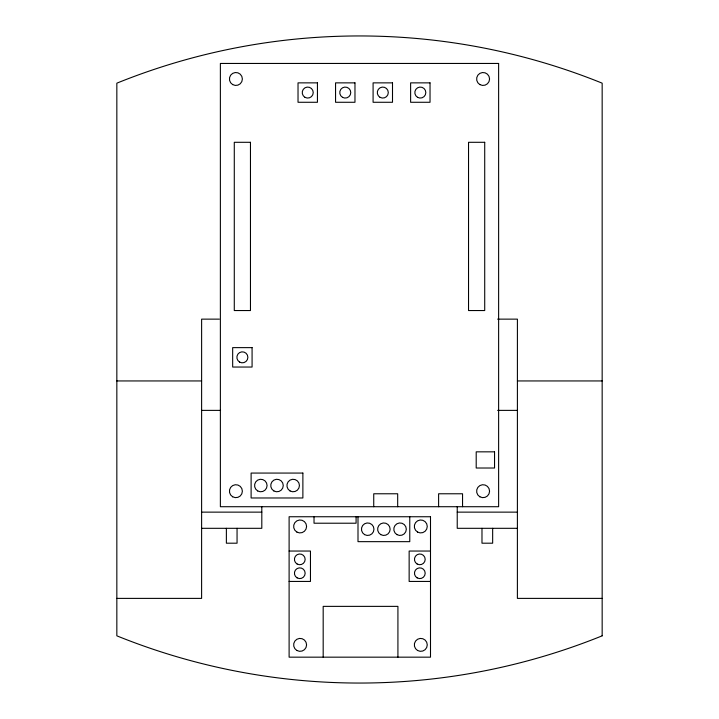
<?xml version="1.0" encoding="UTF-8"?>
<svg xmlns="http://www.w3.org/2000/svg" width="719" height="719" viewBox="0 0 719 719"><rect width="100%" height="100%" fill="white"/><g stroke="black" fill="none" stroke-linecap="round" stroke-linejoin="round"><path stroke-width="1.08" d="M219.331 319.137L201.626 319.137L201.608 598.388L116.838 598.388M497.611 319.137L517.41 319.137L517.392 598.388L602.163 598.388M116.838 380.944L201.608 380.944M517.392 380.944L602.163 380.944M201.626 410.378L220.571 410.378M497.611 410.378L517.41 410.378M201.626 512.135L261.806 512.135M457.23 512.135L517.41 512.135M201.626 528.312L261.806 528.312L261.806 506.544M517.41 528.312L457.23 528.312L457.23 506.544M289.11 551.042L310.464 551.042L310.464 581.437L289.11 581.437M430.501 551.042L409.147 551.042L409.147 581.437L430.501 581.437M492.659 528.312L492.659 543.196L481.982 543.196L481.982 528.312M462.551 506.715L462.551 493.773L438.608 493.773L438.608 506.715M409.767 516.745L409.767 541.659L357.999 541.659L357.999 516.745M397.922 657.166L397.922 606.369L323.182 606.369L323.182 657.166M397.679 506.715L397.679 493.773L373.736 493.773L373.736 506.715M356.085 516.745L356.085 523.216L314.023 523.216L314.023 516.745M237.054 528.312L237.054 543.196L226.377 543.196L226.377 528.312M498.626 63.452L220.374 63.452L220.374 506.715L498.626 506.715L498.626 63.452M317.439 82.865L298.026 82.865L298.026 102.278L317.439 102.278L317.439 82.865M354.97 82.865L335.557 82.865L335.557 102.278L354.97 102.278L354.97 82.865M392.502 82.865L373.089 82.865L373.089 102.278L392.502 102.278L392.502 82.865M430.034 82.865L410.621 82.865L410.621 102.278L430.034 102.278L430.034 82.865M250.464 142.299L234.286 142.299L234.286 310.545L250.464 310.545L250.464 142.299M484.714 142.299L468.536 142.299L468.536 310.545L484.714 310.545L484.714 142.299M252.081 347.628L232.668 347.628L232.668 367.041L252.081 367.041L252.081 347.628M494.546 451.838L476.203 451.838L476.203 468.015L494.546 468.015L494.546 451.838M302.879 473.066L251.111 473.066L251.111 497.979L302.879 497.979L302.879 473.066M430.501 516.745L289.11 516.745L289.11 657.166L430.501 657.166L430.501 516.745M602.163 635.83L602.163 83.17A647.1 647.1 0 0 0 116.838 83.17L116.838 635.83A647.1 647.1 0 0 0 602.163 635.83M380.746 534.621A6.264 6.264 0 0 0 390.138 529.202A6.264 6.264 0 0 0 380.746 523.783A6.264 6.264 0 0 0 380.746 534.621M364.569 534.621A6.264 6.264 0 0 0 373.961 529.202A6.264 6.264 0 0 0 364.569 523.783A6.264 6.264 0 0 0 364.569 534.621M396.924 534.621A6.264 6.264 0 0 0 406.316 529.202A6.264 6.264 0 0 0 396.924 523.783A6.264 6.264 0 0 0 396.924 534.621M297.1 577.869A5.366 5.366 0 0 0 305.153 573.223A5.366 5.366 0 0 0 297.1 568.576A5.366 5.366 0 0 0 297.1 577.869M297.1 564.002A5.366 5.366 0 0 0 305.153 559.355A5.366 5.366 0 0 0 297.1 554.709A5.366 5.366 0 0 0 297.1 564.002M417.137 577.869A5.366 5.366 0 0 0 425.19 573.223A5.366 5.366 0 0 0 417.137 568.576A5.366 5.366 0 0 0 417.137 577.869M417.137 564.002A5.366 5.366 0 0 0 425.19 559.355A5.366 5.366 0 0 0 417.137 554.709A5.366 5.366 0 0 0 417.137 564.002M417.559 650.479A6.471 6.471 0 0 0 427.266 644.871A6.471 6.471 0 0 0 417.559 639.263A6.471 6.471 0 0 0 417.559 650.479M296.875 650.479A6.471 6.471 0 0 0 306.582 644.871A6.471 6.471 0 0 0 296.875 639.263A6.471 6.471 0 0 0 296.875 650.479M296.875 532.06A6.471 6.471 0 0 0 306.582 526.452A6.471 6.471 0 0 0 296.875 520.844A6.471 6.471 0 0 0 296.875 532.06M417.559 532.06A6.471 6.471 0 0 0 427.266 526.452A6.471 6.471 0 0 0 417.559 520.844A6.471 6.471 0 0 0 417.559 532.06M417.577 97.335A5.5 5.5 0 0 0 425.828 92.571A5.5 5.5 0 0 0 417.577 87.808A5.5 5.5 0 0 0 417.577 97.335M380.045 97.335A5.5 5.5 0 0 0 388.296 92.571A5.5 5.5 0 0 0 380.045 87.808A5.5 5.5 0 0 0 380.045 97.335M342.514 97.335A5.5 5.5 0 0 0 350.764 92.571A5.5 5.5 0 0 0 342.514 87.808A5.5 5.5 0 0 0 342.514 97.335M304.982 97.335A5.5 5.5 0 0 0 313.232 92.571A5.5 5.5 0 0 0 304.982 87.808A5.5 5.5 0 0 0 304.982 97.335M239.625 362.097A5.5 5.5 0 0 0 247.875 357.334A5.5 5.5 0 0 0 239.625 352.571A5.5 5.5 0 0 0 239.625 362.097M273.867 490.942A6.264 6.264 0 0 0 283.259 485.523A6.264 6.264 0 0 0 273.867 480.103A6.264 6.264 0 0 0 273.867 490.942M290.045 490.942A6.264 6.264 0 0 0 299.437 485.523A6.264 6.264 0 0 0 290.045 480.103A6.264 6.264 0 0 0 290.045 490.942M257.69 490.942A6.264 6.264 0 0 0 267.082 485.523A6.264 6.264 0 0 0 257.69 480.103A6.264 6.264 0 0 0 257.69 490.942M479.861 496.793A6.471 6.471 0 0 0 489.567 491.185A6.471 6.471 0 0 0 479.861 485.577A6.471 6.471 0 0 0 479.861 496.793M232.668 496.793A6.471 6.471 0 0 0 242.375 491.185A6.471 6.471 0 0 0 232.668 485.577A6.471 6.471 0 0 0 232.668 496.793M479.861 84.59A6.471 6.471 0 0 0 489.567 78.982A6.471 6.471 0 0 0 479.861 73.374A6.471 6.471 0 0 0 479.861 84.59M232.668 84.59A6.471 6.471 0 0 0 242.375 78.982A6.471 6.471 0 0 0 232.668 73.374A6.471 6.471 0 0 0 232.668 84.59"/></g></svg>
